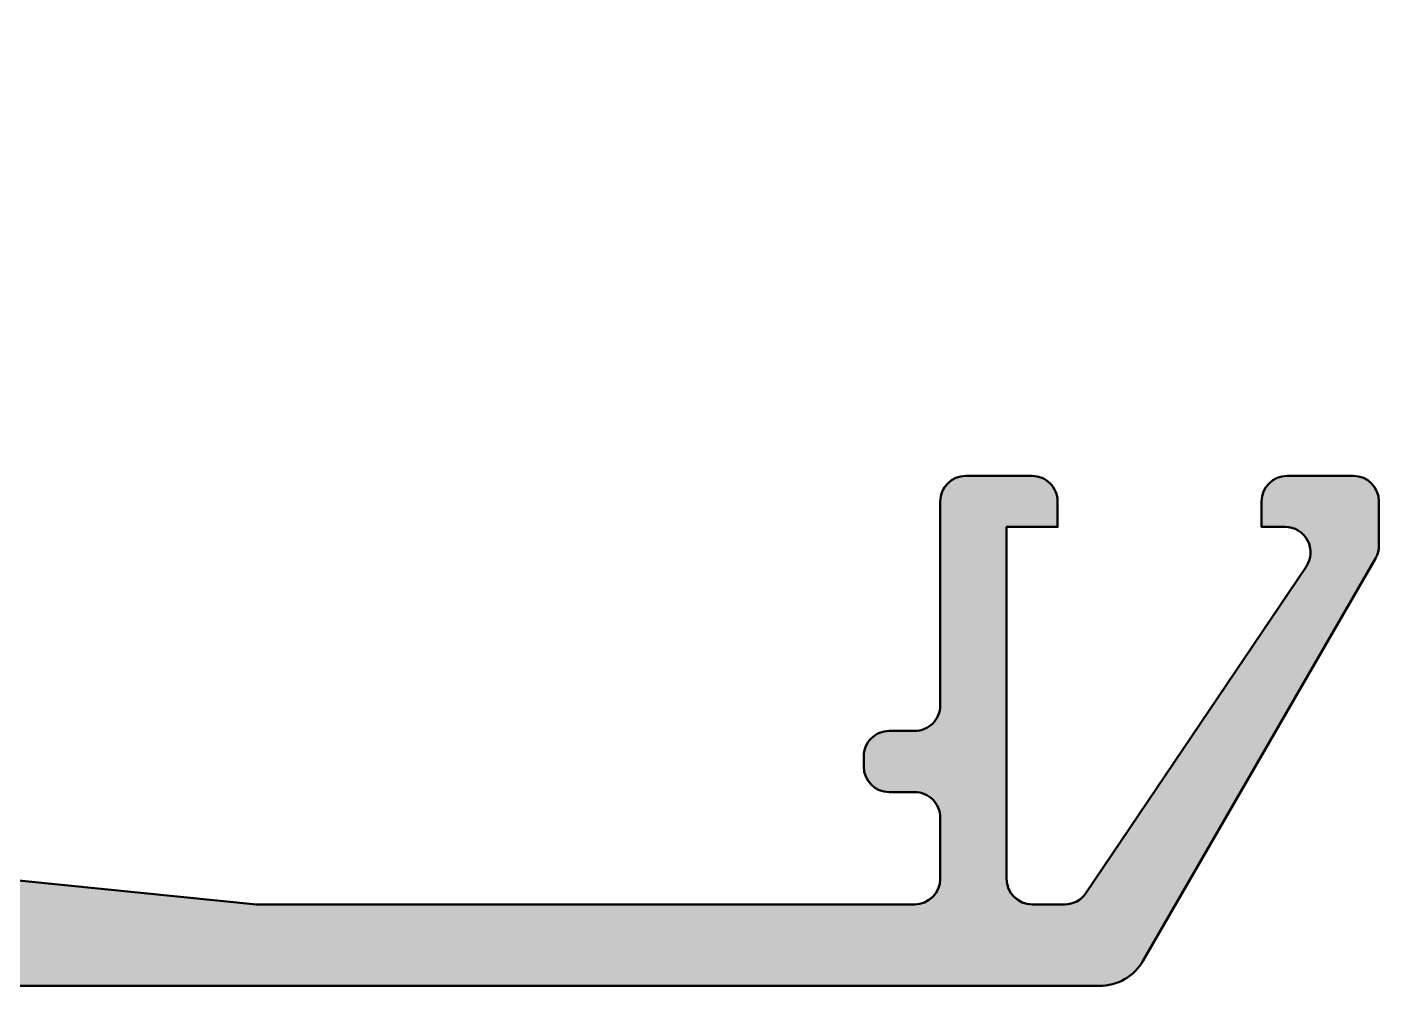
# Model space of a CAD drawing. Extents: x -30 to 48, y 10 to 95.
# Drawn here: x 21.5 to 48, y 10 to 28.8 of the extents above; entities that cross this region are included whole.
import ezdxf

# ---------------------------------------------------------------- set-up
doc = ezdxf.new("R2010")
doc.units = 0
doc.layers.add('0S-Alu contour', color=7, linetype='Continuous', lineweight=50)
doc.layers.add('0S-Alu hatch', color=252, linetype='Continuous', lineweight=25)

# ---------------------------------------------------------------- blocks, each defined once
blk = doc.blocks.new('357020__3938808E_5E27_4544_BDFE_469C347086CC_')
at = {"layer": '0S-Alu hatch'}
h = blk.add_hatch(color=256, dxfattribs=at)
edge = h.paths.add_edge_path()
edge.add_ellipse((38.89999952316275, 12.09999999999999), major_axis=(-0.5000000000000285, 0), ratio=1, start_angle=90, end_angle=180, ccw=False)
edge.add_line((38.89999952316275, 11.59999999999996), (25.9999999999999, 11.59999999999996))
edge.add_line((25.9999999999999, 11.59999999999996), (19.90049628097902, 12.20995037190208))
edge.add_ellipse((20.00000000000003, 13.20498756211207), major_axis=(-0.9999999999999996, 0), ratio=1, start_angle=0, end_angle=84.28940686250002, ccw=False)
edge.add_line((19.00000000000003, 13.20498756211207), (19.00000000000003, 22.79999999999997))
edge.add_ellipse((19.50000000000003, 22.79999999999996), major_axis=(-0.5, 0), ratio=1, start_angle=270, end_angle=360, ccw=False)
edge.add_line((19.50000000000003, 23.29999999999996), (20.50000000000003, 23.29999999999997))
edge.add_arc((20.50000000000002, 23.79999999999996), 0.4999999999999894, 270.0000000000008, 360)
edge.add_line((21.00000000000001, 23.79999999999996), (21.00000000000003, 24.99999999999999))
edge.add_ellipse((21.07883644654307, 25.2675205919931), major_axis=(-0.2788950563274276, 0), ratio=1, start_angle=-1.16458937409692, end_angle=73.5801235805074, ccw=False)
edge.add_line((20.79999900000003, 25.27318899999147), (20.79999900000003, 25.72678299999149))
edge.add_ellipse((21.07886709564321, 25.73244365946856), major_axis=(-0.2789255417371649, 0), ratio=1, start_angle=-73.57540544464439, end_angle=1.1628700728880972, ccw=False)
edge.add_line((21.00000000000004, 25.99998699999151), (21.00000000000003, 27.87999800000001))
edge.add_arc((20.70000000000003, 27.87999800000001), 0.3000000000000043, 0, 89.99999999999935)
edge.add_line((20.70000000000003, 28.17999800000001), (19.72002568095722, 28.17999800000001))
edge.add_arc((19.72002568095723, 27.87999800000002), 0.2999999999999865, 90.00000000000067, 180)
edge.add_line((19.42002568095724, 27.87999800000002), (19.42002568095723, 25.12000000000001))
edge.add_ellipse((19.30002568095722, 25.12000000000001), major_axis=(-0.1200000000000116, 0), ratio=1, start_angle=90.0000000000017, end_angle=180, ccw=False)
edge.add_line((19.30002568095722, 25), (15.00000000000003, 25.00000000000001))
edge.add_ellipse((15.00000000000001, 25.50000000000001), major_axis=(-0.5, 0), ratio=1, start_angle=0, end_angle=90.00000000000159, ccw=False)
edge.add_line((14.50000000000001, 25.50000000000001), (14.50000000000003, 26.20000000000003))
edge.add_line((14.50000000000003, 26.20000000000003), (15.88149545762238, 28.59282032302756))
edge.add_arc((15.76188021535171, 28.66188021535171), 0.1381197846483053, 330.0000000000005, 455.622577550792)
edge.add_arc((16.23822324117385, 23.82339113815207), 5.000000000000137, 95.62257755079384, 162.25158364393)
edge.add_ellipse((11.00000000000003, 25.49999999999988), major_axis=(-0.4999999999998736, 0), ratio=1, start_angle=89.9999999999983, end_angle=162.2515836439295, ccw=False)
edge.add_line((11.00000000000002, 25), (8.000000000000014, 25.00000000000001))
edge.add_ellipse((8.000000000000007, 25.50000000000004), major_axis=(-0.5000000000000356, 0), ratio=1, start_angle=17.748416356071573, end_angle=90.0000000000008, ccw=False)
edge.add_arc((2.761776758826187, 23.82339113815223), 4.999999999999982, 17.74841635607002, 84.37742244920626)
edge.add_arc((3.238119784648304, 28.66188021535171), 0.138119784648302, 84.37742244920707, 210.0000000000007)
edge.add_line((3.118504542377641, 28.59282032302756), (4.500000000000014, 26.2))
edge.add_line((4.500000000000014, 26.2), (4.500000000000007, 25.50000000000001))
edge.add_ellipse((4.000000000000014, 25.5), major_axis=(-0.4999999999999929, 0), ratio=1, start_angle=90, end_angle=180, ccw=False)
edge.add_line((4.000000000000014, 25.00000000000001), (-0.300025680957205, 25.00000000000002))
edge.add_ellipse((-0.300025680957205, 25.12000000000001), major_axis=(-0.1199999999999974, 0), ratio=1, start_angle=0, end_angle=90, ccw=False)
edge.add_line((-0.4200256809572025, 25.12000000000001), (-0.4200256809572096, 27.879998))
edge.add_arc((-0.720025680957221, 27.879998), 0.3000000000000114, 0, 89.99999999999864)
edge.add_line((-0.7200256809572139, 28.17999800000001), (-1.700000000000002, 28.17999800000001))
edge.add_arc((-1.699999999999988, 27.87999800000001), 0.2999999999999936, 90.00000000000273, 180)
edge.add_line((-1.999999999999982, 27.87999800000001), (-1.999999999999985, 25.99998699999149))
edge.add_ellipse((-2.07886709564314, 25.73244365946854), major_axis=(-0.2789255417371505, 0), ratio=1, start_angle=178.8371299271155, end_angle=253.5754054446482, ccw=False)
edge.add_line((-1.799998999999971, 25.72678299999149), (-1.799998999999992, 25.2731889999915))
edge.add_ellipse((-2.078836446543043, 25.26752059199313), major_axis=(-0.2788950563274379, 0), ratio=1, start_angle=106.4198764194937, end_angle=181.1645893740982, ccw=False)
edge.add_line((-1.999999999999992, 25.00000000000001), (-2.299999999999997, 25.00000000000001))
edge.add_arc((-2.299999999999975, 24.5), 0.5000000000000071, 90.00000000000244, 180)
edge.add_line((-2.799999999999982, 24.5), (-2.799999999999997, 23.80000000000001))
edge.add_arc((-2.299999999999997, 23.8), 0.5, 180, 270)
edge.add_line((-2.299999999999997, 23.3), (-1.499999999999985, 23.30000000000001))
edge.add_ellipse((-1.499999999999985, 22.8), major_axis=(-0.5000000000000107, 0), ratio=1, start_angle=180, end_angle=270, ccw=False)
edge.add_line((-0.9999999999999751, 22.8), (-0.9999999999999786, 17.39999999999999))
edge.add_ellipse((-1.499999999999957, 17.39999999999998), major_axis=(-0.4999999999999787, 0), ratio=1, start_angle=89.9999999999983, end_angle=180, ccw=False)
edge.add_line((-1.499999999999971, 16.9), (-2.29999999999999, 16.9))
edge.add_arc((-2.299999999999982, 16.40000000000001), 0.4999999999999929, 90.00000000000081, 180)
edge.add_line((-2.799999999999975, 16.40000000000001), (-2.799999999999982, 16))
edge.add_arc((-2.299999999999982, 15.99999999999999), 0.5, 180, 269.9999999999984)
edge.add_line((-2.299999999999997, 15.5), (8.000000000000028, 15.5))
edge.add_ellipse((8.000000000000036, 15.00000000000001), major_axis=(-0.4999999999999929, 0), ratio=1, start_angle=180, end_angle=270.0000000000008, ccw=False)
edge.add_line((8.500000000000028, 15.00000000000001), (8.500000000000007, 11.50000000000001))
edge.add_line((8.500000000000007, 11.50000000000001), (7.500000000000007, 11.50000000000001))
edge.add_arc((7.500000000000007, 11.00000000000001), 0.4999999999999965, 90, 180)
edge.add_line((7.00000000000001, 11.00000000000001), (7, 10.50000000000001))
edge.add_arc((7.5, 10.50000000000001), 0.5, 180, 270)
edge.add_line((7.5, 10.00000000000001), (42.51516230869369, 10))
edge.add_arc((42.51516230869369, 10.99999999999999), 0.9999999999999928, 270, 330.0000000000002)
edge.add_line((43.38118771247812, 10.5), (47.93301270189213, 18.38399214882683))
edge.add_arc((47.5, 18.63399214882697), 0.5000000000000014, 329.9999999999813, 360)
edge.add_line((48, 18.63399214882697), (48.00000000000001, 19.50001755261137))
edge.add_arc((47.49988893498795, 19.4999064875993), 0.5001110773447611, 0.0127242862475983, 89.9872757137696)
edge.add_line((47.50000000000001, 20.00001755261137), (46.19999976158143, 20.00002518200591))
edge.add_arc((46.200126361116, 19.49989858247132), 0.5001266155579702, 90.01450356543896, 179.985496434536)
edge.add_line((45.69999976158142, 19.50002518200611), (45.69999999999997, 19.00002518200592))
edge.add_line((45.69999999999997, 19.00002518200592), (46.1596305861708, 19.00002768697079))
edge.add_ellipse((46.15963331086045, 18.50002768697826), major_axis=(-0.4999999999999526, 0), ratio=1, start_angle=145.9999999999979, end_angle=270.00031222643497, ccw=False)
edge.add_line((46.57415209713792, 18.2204312352429), (42.25727891424378, 11.82040354826459))
edge.add_ellipse((41.84276012796627, 12.09999999999992), major_axis=(-0.499999999999969, 0), ratio=1, start_angle=90.00000000000489, end_angle=146.0000000000035, ccw=False)
edge.add_line((41.84276012796631, 11.59999999999995), (41.19999952316283, 11.59999999999999))
edge.add_ellipse((41.19999952316283, 12.09999999999999), major_axis=(-0.5000000000000018, 0), ratio=1, start_angle=0, end_angle=90, ccw=False)
edge.add_line((40.69999952316282, 12.09999999999999), (40.69999952316286, 19.00003281140045))
edge.add_line((40.69999952316286, 19.00003281140045), (41.70000000000001, 19.00003281140045))
edge.add_line((41.70000000000001, 19.00003281140045), (41.69999952316281, 19.50003281140042))
edge.add_arc((41.20001632405634, 19.50004961229399), 0.4999831993887533, 359.9980746948052, 450.0019253052768)
edge.add_line((41.1999995231628, 20.00003281140047), (39.89999443689985, 20.00001958706486))
edge.add_arc((39.89999952316287, 19.50001958709074), 0.4999999999999921, 90.00058284280946, 180)
edge.add_line((39.39999952316288, 19.50001958709074), (39.39999952316285, 15.50003223253824))
edge.add_ellipse((38.89999952316287, 15.50003223253828), major_axis=(-0.4999999999999716, 0), ratio=1, start_angle=89.9917698571333, end_angle=180, ccw=False)
edge.add_line((38.89992770161766, 15.00003223769664), (38.40007134470798, 15.00010407741747))
edge.add_arc((38.39999952316285, 14.50010408257577), 0.5000000000000374, 89.9917698571431, 180)
edge.add_line((37.89999952316281, 14.50010408257577), (37.89999952316291, 14.30003457070762))
edge.add_arc((38.39999952316286, 14.30003457070758), 0.4999999999999574, 180, 269.9999999999951)
edge.add_line((38.39999952316282, 13.80003457070762), (38.89999952316282, 13.80003457070762))
edge.add_ellipse((38.89999952316285, 13.30003457070761), major_axis=(-0.5000000000000142, 0), ratio=1, start_angle=180, end_angle=270.00000000000324, ccw=False)
edge.add_line((39.39999952316286, 13.30003457070761), (39.39999952316277, 12.10000000000001))
edge = h.paths.add_edge_path()
edge.add_line((9.900000000000027, 12.09999999999999), (9.900000000000018, 15.40000000000001))
edge.add_arc((8.400000000000027, 15.40000000000001), 1.499999999999992, 0, 90.00000000000028)
edge.add_line((8.400000000000018, 16.9), (0.700000000000017, 16.9))
edge.add_ellipse((0.700000000000017, 17.4), major_axis=(-0.5, 0), ratio=1, start_angle=0, end_angle=90, ccw=False)
edge.add_line((0.200000000000017, 17.4), (0.2000000000000277, 22.80000000000001))
edge.add_ellipse((0.7000000000000242, 22.80000000000001), major_axis=(-0.4999999999999965, 0), ratio=1, start_angle=270, end_angle=360, ccw=False)
edge.add_line((0.7000000000000242, 23.3), (17.3, 23.3))
edge.add_ellipse((17.30000000000001, 22.8), major_axis=(-0.5000000000000036, 0), ratio=1, start_angle=180, end_angle=270.0000000000004, ccw=False)
edge.add_line((17.80000000000001, 22.8), (17.80000000000002, 12.10000000000002))
edge.add_ellipse((17.30000000000001, 12.10000000000002), major_axis=(-0.5000000000000178, 0), ratio=1, start_angle=90.0000000000012, end_angle=180, ccw=False)
edge.add_line((17.30000000000002, 11.6), (10.40000000000002, 11.60000000000001))
edge.add_ellipse((10.40000000000001, 12.09999999999999), major_axis=(-0.4999999999999858, 0), ratio=1, start_angle=0, end_angle=90.0000000000008, ccw=False)
at = {"layer": '0S-Alu contour', "color": 7}
for points in [[(3.118504542377641, 28.59282032302756), (4.500000000000014, 26.2), (4.500000000000007, 25.50000000000001)], [(14.50000000000001, 25.50000000000001), (14.50000000000003, 26.20000000000003), (15.88149545762238, 28.59282032302756)], [(-0.7200256809572139, 28.17999800000001), (-1.700000000000002, 28.17999800000001)], [(20.70000000000003, 28.17999800000001), (19.72002568095722, 28.17999800000001)], [(-1.999999999999982, 27.87999800000001), (-1.999999999999985, 25.99998699999149)], [(-0.4200256809572025, 25.12000000000001), (-0.4200256809572096, 27.879998)], [(19.42002568095724, 27.87999800000002), (19.42002568095723, 25.12000000000001)], [(21.00000000000004, 25.99998699999151), (21.00000000000003, 27.87999800000001)], [(-1.799998999999971, 25.72678299999149), (-1.799998999999992, 25.2731889999915)], [(20.79999900000003, 25.27318899999147), (20.79999900000003, 25.72678299999149)], [(-1.999999999999992, 25.00000000000001), (-2.299999999999997, 25.00000000000001)], [(4.000000000000014, 25.00000000000001), (-0.300025680957205, 25.00000000000002)], [(11.00000000000002, 25), (8.000000000000014, 25.00000000000001)], [(19.30002568095722, 25), (15.00000000000003, 25.00000000000001)], [(21.00000000000001, 23.79999999999996), (21.00000000000003, 24.99999999999999)], [(-2.799999999999982, 24.5), (-2.799999999999997, 23.80000000000001)], [(-2.299999999999997, 23.3), (-1.499999999999985, 23.30000000000001)], [(0.7000000000000242, 23.3), (17.3, 23.3)], [(19.50000000000003, 23.29999999999996), (20.50000000000003, 23.29999999999997)], [(-0.9999999999999751, 22.8), (-0.9999999999999786, 17.39999999999999)], [(0.200000000000017, 17.4), (0.2000000000000277, 22.80000000000001)], [(17.80000000000001, 22.8), (17.80000000000002, 12.10000000000002)], [(19.00000000000003, 13.20498756211207), (19.00000000000003, 22.79999999999997)], [(41.1999995231628, 20.00003281140047), (39.89999443689985, 20.00001958706486)], [(47.50000000000001, 20.00001755261137), (46.19999976158143, 20.00002518200591)], [(39.39999952316288, 19.50001958709074), (39.39999952316285, 15.50003223253824)], [(40.69999952316282, 12.09999999999999), (40.69999952316286, 19.00003281140045), (41.70000000000001, 19.00003281140045), (41.69999952316281, 19.50003281140042)], [(45.69999976158142, 19.50002518200611), (45.69999999999997, 19.00002518200592), (46.1596305861708, 19.00002768697079)], [(48, 18.63399214882697), (48.00000000000001, 19.50001755261137)], [(43.38118771247812, 10.5), (47.93301270189213, 18.38399214882683)], [(46.57415209713792, 18.2204312352429), (42.25727891424378, 11.82040354826459)], [(-1.499999999999971, 16.9), (-2.29999999999999, 16.9)], [(8.400000000000018, 16.9), (0.700000000000017, 16.9)], [(-2.799999999999975, 16.40000000000001), (-2.799999999999982, 16)], [(-2.299999999999997, 15.5), (8.000000000000028, 15.5)], [(9.900000000000027, 12.09999999999999), (9.900000000000018, 15.40000000000001)], [(8.500000000000028, 15.00000000000001), (8.500000000000007, 11.50000000000001), (7.500000000000007, 11.50000000000001)], [(38.89992770161766, 15.00003223769664), (38.40007134470798, 15.00010407741747)], [(37.89999952316281, 14.50010408257577), (37.89999952316291, 14.30003457070762)], [(38.39999952316282, 13.80003457070762), (38.89999952316282, 13.80003457070762)], [(39.39999952316286, 13.30003457070761), (39.39999952316277, 12.10000000000001)], [(38.89999952316275, 11.59999999999996), (25.9999999999999, 11.59999999999996), (19.90049628097902, 12.20995037190208)], [(17.30000000000002, 11.6), (10.40000000000002, 11.60000000000001)], [(41.84276012796631, 11.59999999999995), (41.19999952316283, 11.59999999999999)], [(7.00000000000001, 11.00000000000001), (7, 10.50000000000001)], [(7.5, 10.00000000000001), (42.51516230869369, 10)]]:
    blk.add_lwpolyline(points, dxfattribs=at)
for centre, radius, start, end in [((3.238119784648304, 28.66188021535171), 0.138119784648302, 84.37742244920707, 210.0000000000007), ((2.761776758826187, 23.82339113815223), 4.999999999999982, 17.74841635607002, 84.37742244920626), ((16.23822324117385, 23.82339113815207), 5.000000000000137, 95.62257755079384, 162.25158364393), ((15.76188021535171, 28.66188021535171), 0.1381197846483053, 330.0000000000005, 95.62257755079206), ((-1.699999999999988, 27.87999800000001), 0.2999999999999936, 90.00000000000273, 180), ((-0.720025680957221, 27.879998), 0.3000000000000114, 0, 89.99999999999864), ((19.72002568095723, 27.87999800000002), 0.2999999999999865, 90.00000000000067, 180), ((20.70000000000003, 27.87999800000001), 0.3000000000000043, 0, 89.99999999999935), ((-2.299999999999975, 24.5), 0.5000000000000071, 90.00000000000244, 180), ((-2.299999999999997, 23.8), 0.5, 180, 270), ((20.50000000000002, 23.79999999999996), 0.4999999999999894, 270.0000000000008, 0), ((39.89999952316287, 19.50001958709074), 0.4999999999999921, 90.00058284280946, 180), ((41.20001632405634, 19.50004961229399), 0.4999831993887533, 359.9980746948052, 90.0019253052768), ((46.200126361116, 19.49989858247132), 0.5001266155579702, 90.01450356543896, 179.985496434536), ((47.49988893498795, 19.4999064875993), 0.5001110773447611, 0.0127242862475983, 89.9872757137696), ((47.5, 18.63399214882697), 0.5000000000000014, 329.9999999999813, 0), ((-2.299999999999982, 16.40000000000001), 0.4999999999999929, 90.00000000000081, 180), ((8.400000000000027, 15.40000000000001), 1.499999999999992, 0, 90.00000000000028), ((-2.299999999999982, 15.99999999999999), 0.5, 180, 269.9999999999984), ((38.39999952316285, 14.50010408257577), 0.5000000000000374, 89.9917698571431, 180), ((38.39999952316286, 14.30003457070758), 0.4999999999999574, 180, 269.9999999999951), ((7.500000000000007, 11.00000000000001), 0.4999999999999965, 90, 180), ((7.5, 10.50000000000001), 0.5, 180, 270), ((42.51516230869369, 10.99999999999999), 0.9999999999999928, 270, 330.0000000000002)]:
    blk.add_arc(centre, radius, start, end, dxfattribs=at)
at = {"layer": '0S-Alu contour', "color": 7, "extrusion": (0, 0, -1)}
for centre, radius, start, end in [((2.07886709564314, 25.73244365946854), 0.2789255417371505, 106.4245945553518, 181.1628700728846), ((-21.07886709564321, 25.73244365946856), 0.2789255417371649, 358.8371299271119, 73.57540544464437), ((-4.000000000000014, 25.5), 0.4999999999999929, 180, 270), ((-15.00000000000001, 25.50000000000001), 0.5, 269.9999999999984, 0), ((2.078836446543043, 25.26752059199313), 0.2788950563274379, 178.8354106259018, 253.5801235805063), ((-8.000000000000007, 25.50000000000004), 0.5000000000000356, 269.9999999999992, 342.2515836439284), ((-11.00000000000003, 25.49999999999988), 0.4999999999998736, 197.7484163560706, 270.0000000000017), ((-21.07883644654307, 25.2675205919931), 0.2788950563274276, 286.4198764194926, 1.164589374096924), ((0.300025680957205, 25.12000000000001), 0.1199999999999974, 270, 0), ((-19.30002568095722, 25.12000000000001), 0.1200000000000116, 180, 269.9999999999983), ((1.499999999999985, 22.8), 0.5000000000000107, 90, 180), ((-0.7000000000000242, 22.80000000000001), 0.4999999999999965, 0, 90), ((-17.30000000000001, 22.8), 0.5000000000000036, 89.99999999999959, 180), ((-19.50000000000003, 22.79999999999996), 0.5, 0, 90), ((-46.15963331086045, 18.50002768697826), 0.4999999999999526, 89.99968777356504, 214.0000000000022), ((1.499999999999957, 17.39999999999998), 0.4999999999999787, 180, 270.0000000000017), ((-0.700000000000017, 17.4), 0.5, 270, 0), ((-8.000000000000036, 15.00000000000001), 0.4999999999999929, 89.9999999999992, 180), ((-38.89999952316287, 15.50003223253828), 0.4999999999999716, 180, 270.0082301428667), ((-38.89999952316285, 13.30003457070761), 0.5000000000000142, 89.99999999999675, 180), ((-20.00000000000003, 13.20498756211207), 0.9999999999999996, 275.7105931375, 0), ((-10.40000000000001, 12.09999999999999), 0.4999999999999858, 269.9999999999992, 0), ((-17.30000000000001, 12.10000000000002), 0.5000000000000178, 180, 269.9999999999988), ((-38.89999952316275, 12.09999999999999), 0.5000000000000285, 180, 270), ((-41.19999952316283, 12.09999999999999), 0.5000000000000018, 270, 0), ((-41.84276012796627, 12.09999999999992), 0.499999999999969, 213.9999999999966, 269.9999999999951)]:
    blk.add_arc(centre, radius, start, end, dxfattribs=at)
blk = doc.blocks.new('466740__98345298_23B3_4E9A_82BF_B51B03564D23_')
at = {"layer": '0S-Alu contour', "color": 7}
blk.add_blockref('357020__3938808E_5E27_4544_BDFE_469C347086CC_', (0, 0), dxfattribs=at)

msp = doc.modelspace()

# ---------------------------------------------------------------- block references
at = {"layer": '0S-Alu contour', "color": 7}
msp.add_blockref('466740__98345298_23B3_4E9A_82BF_B51B03564D23_', (0, 0), dxfattribs=at)

doc.saveas('drawing.dxf')
